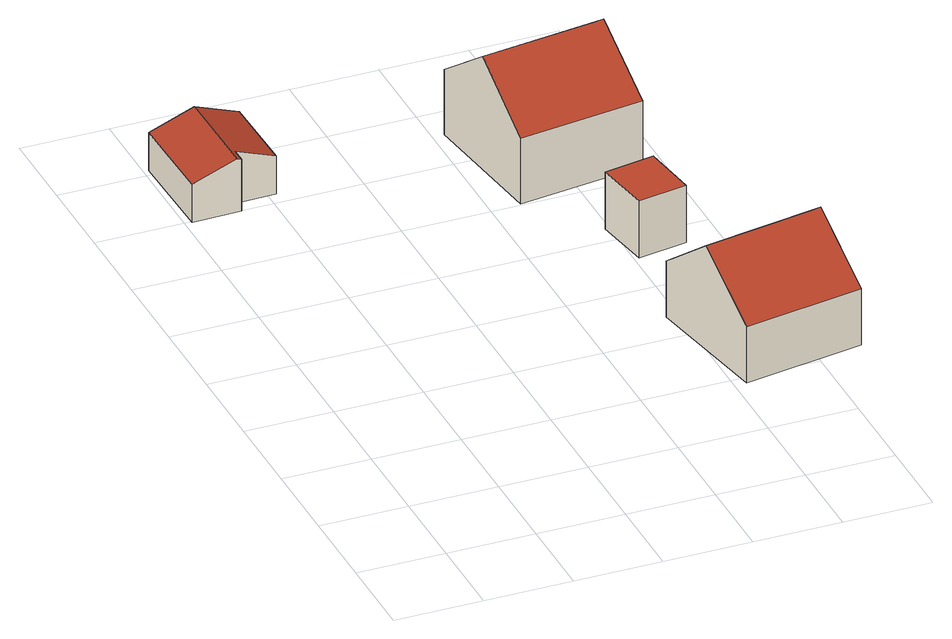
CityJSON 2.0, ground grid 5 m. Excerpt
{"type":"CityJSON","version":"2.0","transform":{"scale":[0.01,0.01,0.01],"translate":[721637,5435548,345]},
"CityObjects":{
"building1":{"type":"Building","attributes":{"Gemeindeschluessel":"09362000","HoeheDach":"348.939","HoeheGrund":"345.740","Methode":"1000","NiedrigsteTraufeDesGebaeudes":"348.019","Geometrietyp2DReferenz":"3000","measuredHeight":3.2,"function":"31001_2000","roofType":"3100"},"geometry":[{"type":"Solid","lod":"2","boundaries":[[[[0,1,2,3,4]],[[5,2,1,6]],[[4,3,7,8]],[[9,10,11,12]],[[0,4,8,9,12,13]],[[13,6,1,0]],[[8,7,10,9]],[[11,10,7,3,2,5]],[[12,11,5,6,13]]]],"semantics":{"surfaces":[{"type":"WallSurface","Flaeche":"13.903","Z_MAX":"3.199","Z_MAX_ASL":"348.939","Z_MIN":"0.000","Z_MIN_ASL":"345.740"},{"type":"RoofSurface","Dachneigung":"70.126","Dachorientierung":"269.082","Flaeche":"14.988","Z_MAX":"3.199","Z_MAX_ASL":"348.939","Z_MIN":"2.279","Z_MIN_ASL":"348.019"},{"type":"WallSurface","Flaeche":"10.880","Z_MAX":"2.285","Z_MAX_ASL":"348.025","Z_MIN":"0.000","Z_MIN_ASL":"345.740"},{"type":"WallSurface","Flaeche":"2.584","Z_MAX":"3.113","Z_MAX_ASL":"348.853","Z_MIN":"0.000","Z_MIN_ASL":"345.740"},{"type":"GroundSurface","Flaeche":"26.320","Z_MAX":"0.000","Z_MAX_ASL":"345.740","Z_MIN":"0.000","Z_MIN_ASL":"345.740"},{"type":"WallSurface","Flaeche":"12.705","Z_MAX":"2.290","Z_MAX_ASL":"348.030","Z_MIN":"0.000","Z_MIN_ASL":"345.740"},{"type":"WallSurface","Flaeche":"6.184","Z_MAX":"3.113","Z_MAX_ASL":"348.853","Z_MIN":"0.000","Z_MIN_ASL":"345.740"},{"type":"RoofSurface","Dachneigung":"70.127","Dachorientierung":"89.078","Flaeche":"13.001","Z_MAX":"3.199","Z_MAX_ASL":"348.939","Z_MIN":"2.285","Z_MIN_ASL":"348.025"},{"type":"WallSurface","Flaeche":"7.651","Z_MAX":"3.199","Z_MAX_ASL":"348.939","Z_MIN":"0.000","Z_MIN_ASL":"345.740"}],"values":[[0,1,2,3,4,5,6,7,8]]}}]},
"building2":{"type":"Building","attributes":{"Gemeindeschluessel":"09362000","HoeheDach":"357.979","HoeheGrund":"351.680","Methode":"1000","NiedrigsteTraufeDesGebaeudes":"355.042","Geometrietyp2DReferenz":"3000","measuredHeight":6.3,"function":"31001_1000","roofType":"3100"},"address":[{"Country":"Germany","Locality":"Regensburg","ThoroughfareName":"Pettendorfer Straße 18"}],"geometry":[{"type":"Solid","lod":"2","boundaries":[[[[14,15,16,17]],[[18,16,15,19,20]],[[21,19,15,14]],[[18,20,22,23]],[[22,21,14,17,23]],[[20,19,21,22]],[[23,17,16,18]]]],"semantics":{"surfaces":[{"type":"RoofSurface","Dachneigung":"52.693","Dachorientierung":"352.275","Flaeche":"33.596","Z_MAX":"6.299","Z_MAX_ASL":"357.979","Z_MIN":"3.362","Z_MIN_ASL":"355.042"},{"type":"WallSurface","Flaeche":"37.192","Z_MAX":"6.299","Z_MAX_ASL":"357.979","Z_MIN":"0.000","Z_MIN_ASL":"351.680"},{"type":"RoofSurface","Dachneigung":"52.693","Dachorientierung":"172.275","Flaeche":"33.728","Z_MAX":"6.299","Z_MAX_ASL":"357.979","Z_MIN":"3.371","Z_MIN_ASL":"355.051"},{"type":"GroundSurface","Flaeche":"53.549","Z_MAX":"0.000","Z_MAX_ASL":"351.680","Z_MIN":"0.000","Z_MIN_ASL":"351.680"},{"type":"WallSurface","Flaeche":"37.102","Z_MAX":"6.299","Z_MAX_ASL":"357.979","Z_MIN":"0.000","Z_MIN_ASL":"351.680"},{"type":"WallSurface","Flaeche":"23.573","Z_MAX":"3.371","Z_MAX_ASL":"355.051","Z_MIN":"0.000","Z_MIN_ASL":"351.680"},{"type":"WallSurface","Flaeche":"23.426","Z_MAX":"3.382","Z_MAX_ASL":"355.062","Z_MIN":"0.000","Z_MIN_ASL":"351.680"}],"values":[[0,1,2,3,4,5,6]]}}]},
"building3":{"type":"Building","attributes":{"Gemeindeschluessel":"09362000","HoeheDach":"355.316","HoeheGrund":"351.870","Methode":"3100","NiedrigsteTraufeDesGebaeudes":"355.316","Geometrietyp2DReferenz":"3000","measuredHeight":3.45,"function":"31001_2000","roofType":"1000"},"geometry":[{"type":"Solid","lod":"2","boundaries":[[[[24,25,26,27]],[[28,24,27,29]],[[29,27,26,30]],[[25,31,30,26]],[[31,28,29,30]],[[31,25,24,28]]]],"semantics":{"surfaces":[{"type":"WallSurface","Flaeche":"9.834","Z_MAX":"3.446","Z_MAX_ASL":"355.316","Z_MIN":"0.000","Z_MIN_ASL":"351.870"},{"type":"WallSurface","Flaeche":"11.533","Z_MAX":"3.446","Z_MAX_ASL":"355.316","Z_MIN":"0.000","Z_MIN_ASL":"351.870"},{"type":"GroundSurface","Flaeche":"9.646","Z_MAX":"0.000","Z_MAX_ASL":"351.870","Z_MIN":"0.000","Z_MIN_ASL":"351.870"},{"type":"WallSurface","Flaeche":"11.519","Z_MAX":"3.446","Z_MAX_ASL":"355.316","Z_MIN":"0.000","Z_MIN_ASL":"351.870"},{"type":"WallSurface","Flaeche":"10.046","Z_MAX":"3.446","Z_MAX_ASL":"355.316","Z_MIN":"0.000","Z_MIN_ASL":"351.870"},{"type":"RoofSurface","Dachneigung":"90.000","Dachorientierung":"-1.000","Flaeche":"9.646","Z_MAX":"3.446","Z_MAX_ASL":"355.316","Z_MIN":"3.446","Z_MIN_ASL":"355.316"}],"values":[[0,1,2,3,4,5]]}}]},
"building4":{"type":"Building","attributes":{"Gemeindeschluessel":"09362000","HoeheDach":"357.918","HoeheGrund":"351.110","Methode":"1000","NiedrigsteTraufeDesGebaeudes":"355.045","Geometrietyp2DReferenz":"3000","measuredHeight":6.81,"function":"31001_1000","roofType":"3100"},"address":[{"Country":"Germany","Locality":"Regensburg","ThoroughfareName":"Pettendorfer Straße 20"}],"geometry":[{"type":"Solid","lod":"2","boundaries":[[[[32,33,34,35]],[[35,36,37,32]],[[36,38,39,37]],[[35,34,40,38,36]],[[37,39,41,33,32]],[[39,38,40,41]],[[41,40,34,33]]]],"semantics":{"surfaces":[{"type":"WallSurface","Flaeche":"28.151","Z_MAX":"3.937","Z_MAX_ASL":"355.047","Z_MIN":"0.000","Z_MIN_ASL":"351.110"},{"type":"GroundSurface","Flaeche":"56.275","Z_MAX":"0.000","Z_MAX_ASL":"351.110","Z_MIN":"0.000","Z_MIN_ASL":"351.110"},{"type":"WallSurface","Flaeche":"28.469","Z_MAX":"3.936","Z_MAX_ASL":"355.046","Z_MIN":"0.000","Z_MIN_ASL":"351.110"},{"type":"WallSurface","Flaeche":"42.025","Z_MAX":"6.808","Z_MAX_ASL":"357.918","Z_MIN":"0.000","Z_MIN_ASL":"351.110"},{"type":"WallSurface","Flaeche":"42.033","Z_MAX":"6.808","Z_MAX_ASL":"357.918","Z_MIN":"0.000","Z_MIN_ASL":"351.110"},{"type":"RoofSurface","Dachneigung":"53.720","Dachorientierung":"174.526","Flaeche":"35.001","Z_MAX":"6.808","Z_MAX_ASL":"357.918","Z_MIN":"3.936","Z_MIN_ASL":"355.046"},{"type":"RoofSurface","Dachneigung":"53.720","Dachorientierung":"354.526","Flaeche":"34.807","Z_MAX":"6.808","Z_MAX_ASL":"357.918","Z_MIN":"3.935","Z_MIN_ASL":"355.045"}],"values":[[0,1,2,3,4,5,6]]}}]}
},
"vertices":[
[32,4048,74],[32,4048,302],[287,4054,394],[540,4059,302],[540,4059,74],[296,3496,394],[44,3492,303],[547,3583,302],[547,3583,74],[318,3579,74],[318,3579,385],[319,3496,385],[319,3496,74],[44,3492,74],
[1629,434,1298],[2316,555,1298],[2246,934,1004],[1563,811,1006],[2246,934,668],[2384,177,1005],[2384,177,668],[1696,56,1005],[1696,56,668],[1563,811,668],
[1926,1417,1032],[1645,1369,1032],[1645,1369,687],[1926,1417,687],[1880,1749,1032],[1880,1749,687],[1593,1699,687],[1593,1699,1032],
[1232,2982,611],[1232,2982,1005],[1941,3078,1005],[1941,3078,611],[2053,2304,611],[1336,2207,611],[2053,2304,1005],[1336,2207,1005],[1997,2691,1292],[1284,2594,1292]
]}
